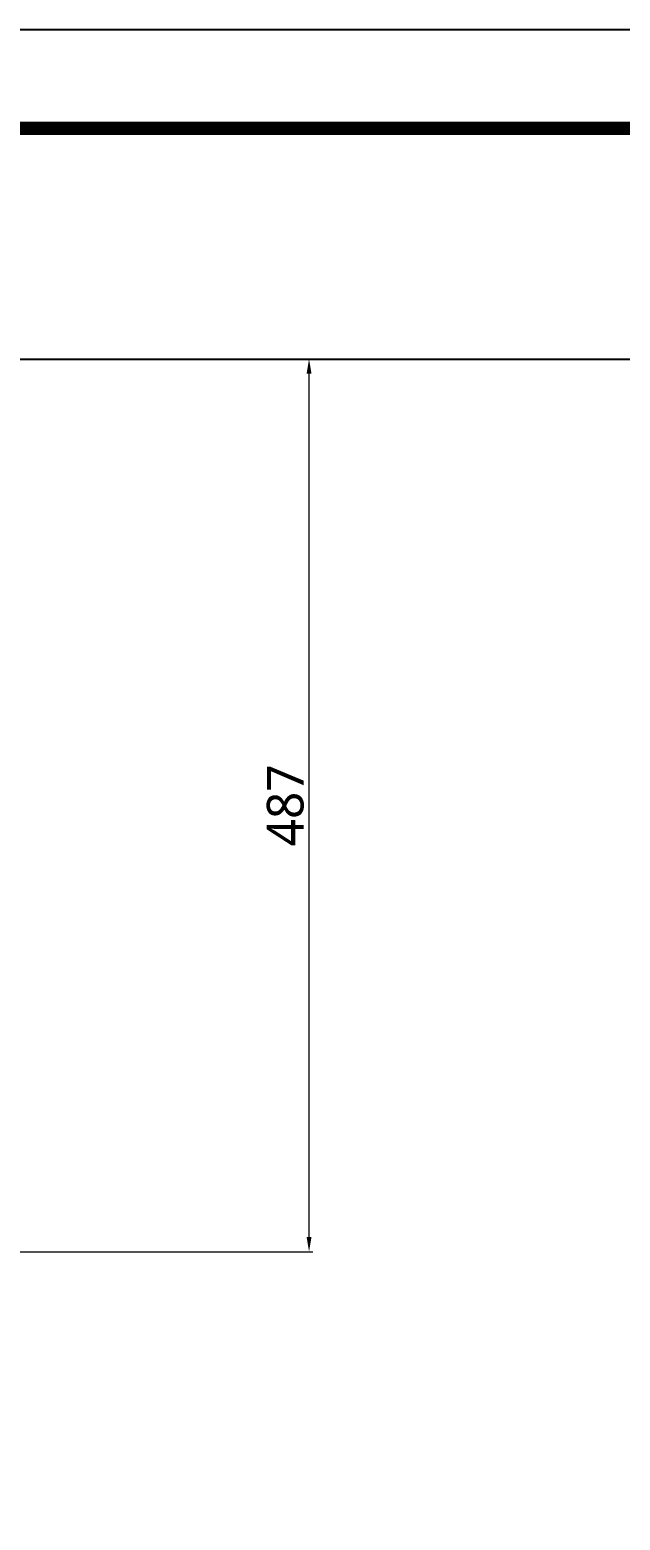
# Model space of a CAD drawing. Extents: x 3274 to 6433, y 0 to 2315.
# Drawn here: x 4424 to 4746, y 1502 to 2315 of the extents above; entities that cross this region are included whole.
import ezdxf

# ---------------------------------------------------------------- set-up
doc = ezdxf.new("R2010")
doc.units = 0
doc.header["$LTSCALE"] = 4
doc.header["$MEASUREMENT"] = 0
doc.header["$PDMODE"] = 3
doc.header["$PDSIZE"] = -10
doc.layers.get('0').update_dxf_attribs({"linetype": 'CONTINUOUS'})
doc.layers.get('DEFPOINTS').update_dxf_attribs({"linetype": 'CONTINUOUS'})
doc.styles.add('Daelim Dimension', font='NanumGothic.ttf')
doc.dimstyles.new('DEFAULT', dxfattribs={"dimscale": 2, "dimtxt": 2, "dimasz": 2, "dimexe": 0, "dimexo": 2, "dimgap": 1, "dimtad": 1, "dimdec": 1, "dimzin": 9, "dimdsep": 46, "dimtxsty": 'Daelim Dimension', "dimcen": 0.5, "dimclrd": 252, "dimclre": 252, "dimclrt": 3, "dimadec": 1, "dimazin": 0, "dimtfac": 1, "dimtdec": 1, "dimtix": 1, "dimtmove": 0, "dimatfit": 3, "dimfxl": 1, "dimtolj": 1, "dimtzin": 1, "dimlwd": 9, "dimlwe": 9, "dimarcsym": 0})

# ---------------------------------------------------------------- blocks, each defined once
blk = doc.blocks.new('*D1')
at = {"color": 5, "lineweight": 9, "ltscale": 0.5, "transparency": 16777216}
for p, q in [((4336.52, 2135.39), (4578.33, 2135.39)), ((4576.33, 1656.29), (4576.33, 2127.39)), ((4249.99, 1648.29), (4578.33, 1648.29))]:
    blk.add_line(p, q, dxfattribs=at)
at = {"color": 5, "ltscale": 0.5, "transparency": 16777216}
for points in [[(4575, 2127.39), (4577.66, 2127.39), (4576.33, 2135.39)], [(4575, 1656.29), (4577.66, 1656.29), (4576.33, 1648.29)]]:
    blk.add_solid(points, dxfattribs=at)
at = {"layer": 'DEFPOINTS', "color": 0, "ltscale": 0.5, "transparency": 16777216}
for p in [(4332.52, 2135.39), (4576.33, 2135.39), (4245.99, 1648.29)]:
    blk.add_point(p, dxfattribs=at)
at = {"color": 7, "ltscale": 0.5, "transparency": 16777216, "insert": (4563.44, 1891.84), "char_height": 20, "attachment_point": 5, "rotation": 90, "style": 'Daelim Dimension'}
blk.add_mtext('\\A1;487', dxfattribs=at)

msp = doc.modelspace()

# ---------------------------------------------------------------- linework, layer by layer
at = {"ltscale": 0.5}
msp.add_line((3799.05, 2135.39), (5575.14, 2135.39), dxfattribs=at)
msp.add_lwpolyline([(3273.77, 0), (6433.29, 0), (6433.29, 2315.04), (3273.77, 2315.04)], close=True, dxfattribs=at)
at = {"color": 5, "linetype": 'ByBlock', "lineweight": 200, "const_width": 7.28}
msp.add_lwpolyline([(3324.57, 99.13), (6382.17, 99.13), (6382.17, 2261.29), (3324.57, 2261.29)], close=True, dxfattribs=at)

# ---------------------------------------------------------------- dimensions: what is measured, and where the dimension line sits
at = {"color": 5, "ltscale": 0.5}
dim = msp.add_linear_dim(base=(4576.33, 2135.39), p1=(4245.99, 1648.29), p2=(4332.52, 2135.39), angle=90, dimstyle='DEFAULT', override={"dimtxt": 10, "dimasz": 4, "dimexe": 1, "dimdec": 0, "dimclrd": 5, "dimclre": 5, "dimclrt": 7}, dxfattribs=at)
dim.commit()
dim.dimension.update_dxf_attribs({"geometry": '*D1', "text_midpoint": (4563.44, 1891.84)})

doc.saveas('drawing.dxf')
